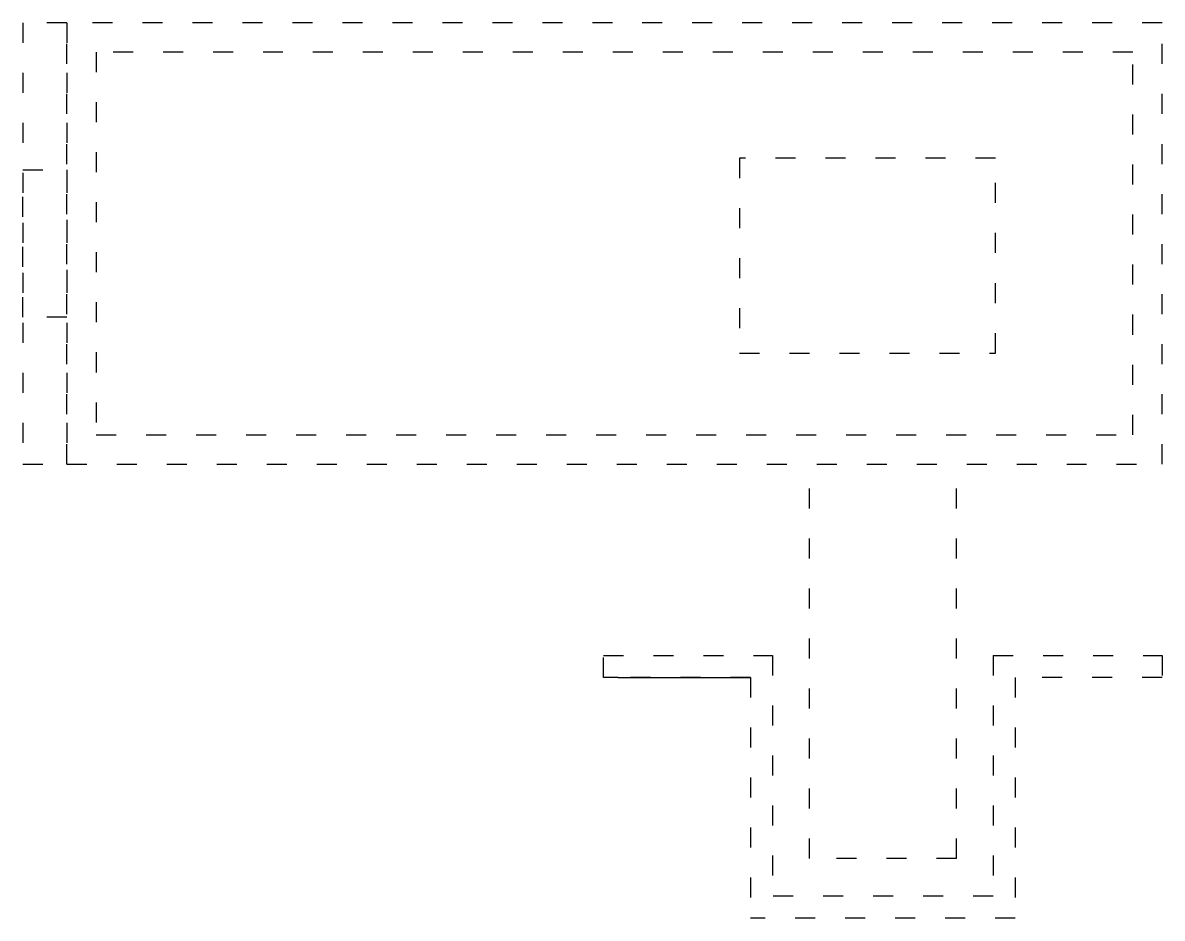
# Model space of a CAD drawing. Header units: millimetres. Extents: x 0 to 77.5, y -30.9 to 30.
import ezdxf

# ---------------------------------------------------------------- set-up
doc = ezdxf.new("R2010")
doc.units = ezdxf.units.MM
doc.linetypes.add('ACAD_ISO03W100', pattern=[30, 12, -18])

msp = doc.modelspace()

# ---------------------------------------------------------------- linework, layer by layer
at = {"color": 8, "linetype": 'ACAD_ISO03W100', "ltscale": 0.113336}
for p, q in [((53.495, -26.819), (53.495, -0.003)), ((63.495, -26.819), (63.495, -0.003)), ((50.995, -13.003), (50.995, -29.369)), ((65.995, -13.003), (65.995, -29.369)), ((49.495, -14.503), (49.495, -30.869)), ((67.495, -14.503), (67.495, -30.869)), ((63.495, -26.819), (53.495, -26.819)), ((65.995, -29.369), (50.995, -29.369)), ((67.495, -30.869), (49.495, -30.869))]:
    msp.add_line(p, q, dxfattribs=at)
at = {"color": 8, "ltscale": 50}
msp.add_line((40.495, -14.503), (39.494, -14.503), dxfattribs=at)
at = {"color": 8, "linetype": 'ACAD_ISO03W100', "ltscale": 0.113336}
for points in [[(2.995, -0.003), (2.995, 29.997), (-0.005, 29.997), (-0.005, -0.003)], [(2.995, 29.997), (2.995, -0.003), (77.495, -0.003), (77.495, 29.997)], [(4.995, 27.997), (4.995, 1.997), (75.495, 1.997), (75.495, 27.997)], [(66.151, 7.549), (66.151, 20.797), (48.743, 20.797), (48.743, 7.549)], [(2.995, 19.997), (2.995, 9.997), (-0.005, 9.997), (-0.005, 19.997)]]:
    msp.add_lwpolyline(points, close=True, dxfattribs=at)
for points in [[(49.495, -14.503), (40.495, -14.503), (39.494, -14.503), (39.494, -13.003), (50.995, -13.003)], [(65.995, -13.003), (77.495, -13.003), (77.495, -14.503), (67.495, -14.503)]]:
    msp.add_lwpolyline(points, dxfattribs=at)
at = {"color": 8, "ltscale": 3}
msp.add_lwpolyline([(40.495, -14.503), (49.495, -14.503)], dxfattribs=at)

doc.saveas('drawing.dxf')
